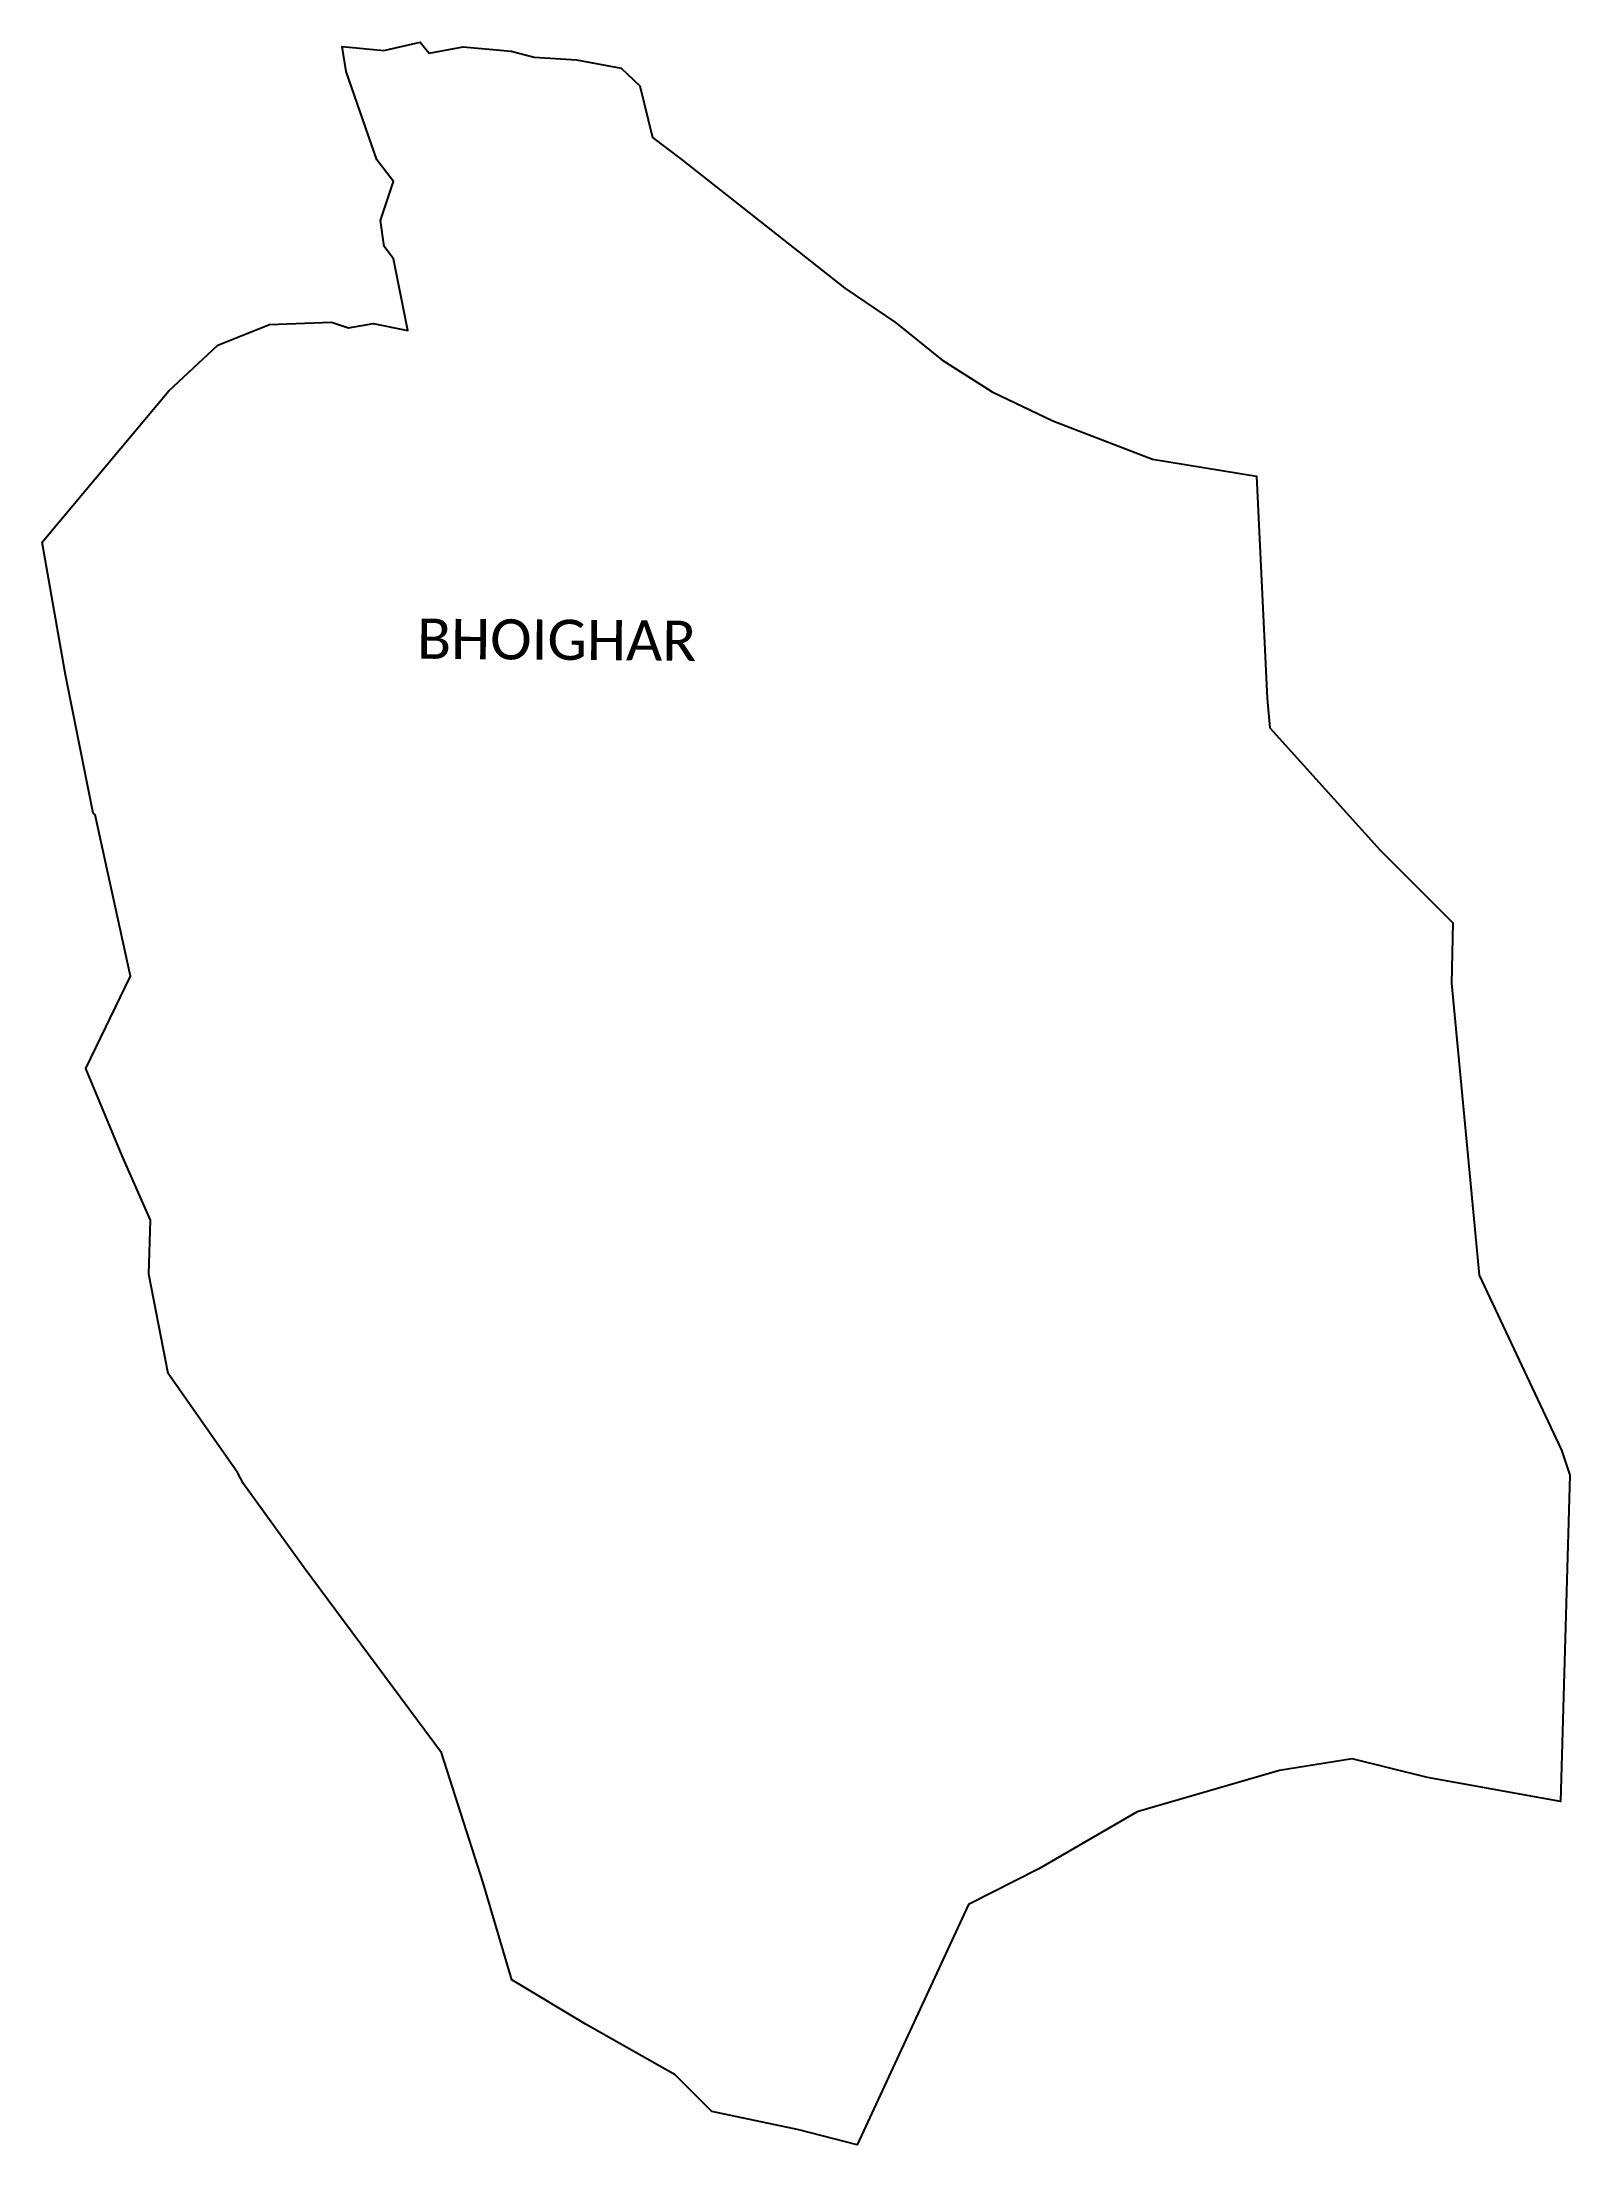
# Model space of a CAD drawing. Header units: metres. Extents: x 279360 to 282835, y 2040902 to 2045686.
import ezdxf

# ---------------------------------------------------------------- set-up
doc = ezdxf.new("R2010")
doc.units = ezdxf.units.M
doc.layers.add('village', color=3, linetype='Continuous')
doc.layers.add('VILLAGE NAME', color=250, linetype='Continuous')
doc.styles.get("Standard").update_dxf_attribs({"font": 'simplex.shx'})

msp = doc.modelspace()

# ---------------------------------------------------------------- linework, layer by layer
at = {"layer": 'village', "color": 3}
msp.add_polyline3d([(282835.2, 2042426.1, 0), (282814.1, 2041683.3, 0), (282511.3, 2041738.4, 0), (282340, 2041781, 0), (282174.5, 2041754, 0), (281851, 2041660.4, 0), (281627.1, 2041530.5, 0), (281467.2, 2041449, 0), (281214.3, 2040902.4, 0), (281081.7, 2040936.5, 0), (280883.6, 2040978.2, 0), (280800.3, 2041061.6, 0), (280598.1, 2041176.6, 0), (280428.8, 2041277.9, 0), (280363.7, 2041498.8, 0), (280269, 2041794.1, 0), (279956.2, 2042215.1, 0), (279818.3, 2042406.5, 0), (279804.6, 2042432.4, 0), (279647.2, 2042657, 0), (279603, 2042883.5, 0), (279607, 2043005.8, 0), (279542.6, 2043152.3, 0), (279460.1, 2043351.3, 0), (279561.5, 2043561.2, 0), (279480.9, 2043928.5, 0), (279476.7, 2043931.7, 0), (279413.4, 2044246.3, 0), (279360.2, 2044548.7, 0), (279399.2, 2044595, 0), (279648.2, 2044893, 0), (279760, 2044996.8, 0), (279877.2, 2045043.7, 0), (280018.5, 2045049.1, 0), (280057, 2045036, 0), (280113.6, 2045046.1, 0), (280191.9, 2045030, 0), (280159.9, 2045193.1, 0), (280138.5, 2045221.3, 0), (280129.6, 2045280.1, 0), (280159.8, 2045369.1, 0), (280122, 2045418.2, 0), (280052.1, 2045618.7, 0), (280042.6, 2045675.9, 0), (280137.9, 2045667, 0), (280220.2, 2045686, 0), (280240.9, 2045660.6, 0), (280317.7, 2045675.2, 0), (280427.2, 2045665.5, 0), (280479.1, 2045651.9, 0), (280575.9, 2045645.9, 0), (280677.7, 2045626.4, 0), (280719.9, 2045586.8, 0), (280748.9, 2045468.6, 0), (280814.1, 2045419.6, 0), (281186, 2045126.3, 0), (281301, 2045048.3, 0), (281406.4, 2044963.2, 0), (281521.4, 2044890.5, 0), (281659.4, 2044824.4, 0), (281885.8, 2044737, 0), (282122.3, 2044698.7, 0), (282146.4, 2044193.1, 0), (282152.5, 2044125.9, 0), (282403.5, 2043847.9, 0), (282569.2, 2043682.6, 0), (282565.5, 2043545.2, 0), (282628.4, 2042880.6, 0), (282816, 2042482.8, 0)], close=True, dxfattribs=at)

# ---------------------------------------------------------------- texts
at = {"layer": 'VILLAGE NAME', "insert": (280213.5, 2044374.7), "char_height": 91.425, "attachment_point": 1, "rotation": 359.5442}
msp.add_mtext_dynamic_manual_height_columns('{\\fCalibri|b0|i0|c0|p34;BHOIGHAR}', width=798.716, gutter_width=457.1, heights=[0], dxfattribs=at)

doc.saveas('drawing.dxf')
